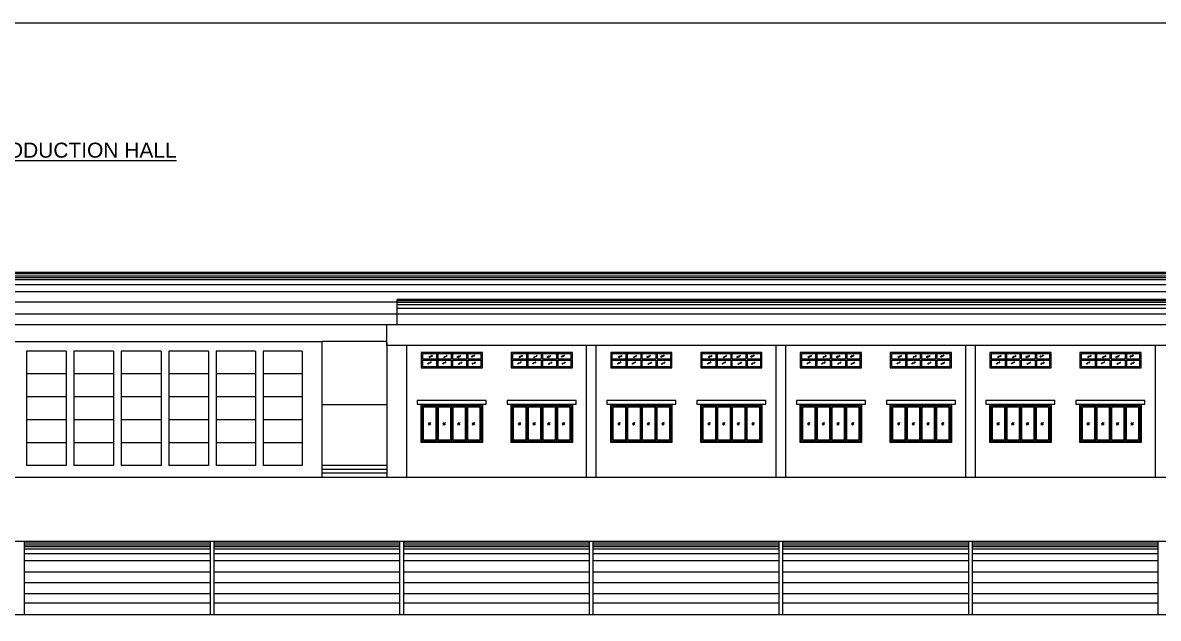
# Model space of a CAD drawing. Header units: metres. Extents: x 3715 to 4596, y 2418 to 2709.
# Drawn here: x 3902.74 to 3948.21, y 2523.94 to 2547.77 of the extents above; entities that cross this region are included whole.
import ezdxf

# ---------------------------------------------------------------- set-up
doc = ezdxf.new("R2010")
doc.units = ezdxf.units.M
doc.header["$MEASUREMENT"] = 0
doc.styles.get("Standard").update_dxf_attribs({"font": 'arial.ttf'})

msp = doc.modelspace()

# ---------------------------------------------------------------- linework, layer by layer
at = {"ltscale": 10}
for p, q in [((3971.28465, 2537.77918), (3826.62425, 2537.77918)), ((3971.28465, 2537.72163), (3826.62425, 2537.72163)), ((3971.28465, 2537.63211), (3826.62425, 2537.63211)), ((3826.62425, 2537.58014), (3971.28465, 2537.58014)), ((3826.62425, 2537.49143), (3971.28465, 2537.49143)), ((3971.28465, 2537.28681), (3826.62425, 2537.28681)), ((3971.28465, 2537.00931), (3826.62425, 2537.00931)), ((3880.17111, 2536.60899), (3917.73778, 2536.60899)), ((3917.73778, 2536.67616), (3917.73778, 2536.69238)), ((3963.66111, 2536.69238), (3917.73778, 2536.69238)), ((3917.73778, 2535.69202), (3917.73778, 2536.69238)), ((3963.66111, 2536.68182), (3917.73778, 2536.68182)), ((3963.66111, 2536.64886), (3917.73778, 2536.64886)), ((3963.66111, 2536.58039), (3917.73778, 2536.58039)), ((3963.66111, 2536.48261), (3917.73778, 2536.48261)), ((3963.66111, 2536.33165), (3917.73778, 2536.33165)), ((3880.17111, 2536.13003), (3917.73778, 2536.13003)), ((3880.58016, 2535.69202), (3917.32393, 2535.69202)), ((3917.32393, 2535.69202), (3963.66111, 2535.69202)), ((3917.32393, 2534.85335), (3917.32393, 2535.69202)), ((3963.66111, 2536.11541), (3917.73778, 2536.11541)), ((3963.66111, 2534.85335), (3917.32393, 2534.85335)), ((3917.32393, 2530.04891), (3914.73036, 2530.04891)), ((3917.32393, 2529.89557), (3914.73036, 2529.89557)), ((3823.90688, 2529.58891), (3974.73829, 2529.58891)), ((3917.32393, 2529.74224), (3914.73036, 2529.74224)), ((3971.28465, 2527.00781), (3826.62425, 2527.00781)), ((3910.25965, 2526.95026), (3902.81965, 2526.95026)), ((3910.25965, 2526.86074), (3902.81965, 2526.86074)), ((3902.81965, 2526.80877), (3910.25965, 2526.80877)), ((3902.81965, 2526.72006), (3910.25965, 2526.72006)), ((3917.84965, 2526.95026), (3910.40965, 2526.95026)), ((3917.84965, 2526.86074), (3910.40965, 2526.86074)), ((3910.40965, 2526.80877), (3917.84965, 2526.80877)), ((3910.40965, 2526.72006), (3917.84965, 2526.72006)), ((3925.43965, 2526.95026), (3917.99965, 2526.95026)), ((3925.43965, 2526.86074), (3917.99965, 2526.86074)), ((3917.99965, 2526.80877), (3925.43965, 2526.80877)), ((3917.99965, 2526.72006), (3925.43965, 2526.72006)), ((3933.02965, 2526.95026), (3925.58965, 2526.95026)), ((3933.02965, 2526.86074), (3925.58965, 2526.86074)), ((3925.58965, 2526.80877), (3933.02965, 2526.80877)), ((3925.58965, 2526.72006), (3933.02965, 2526.72006)), ((3940.61965, 2526.95026), (3933.17965, 2526.95026)), ((3940.61965, 2526.86074), (3933.17965, 2526.86074)), ((3933.17965, 2526.80877), (3940.61965, 2526.80877)), ((3933.17965, 2526.72006), (3940.61965, 2526.72006)), ((3948.20965, 2526.95026), (3940.76965, 2526.95026)), ((3948.20965, 2526.86074), (3940.76965, 2526.86074)), ((3940.76965, 2526.80877), (3948.20965, 2526.80877)), ((3940.76965, 2526.72006), (3948.20965, 2526.72006)), ((3910.25965, 2526.51544), (3902.81965, 2526.51544)), ((3910.25965, 2526.23794), (3902.81965, 2526.23794)), ((3917.84965, 2526.51544), (3910.40965, 2526.51544)), ((3917.84965, 2526.23794), (3910.40965, 2526.23794)), ((3925.43965, 2526.51544), (3917.99965, 2526.51544)), ((3925.43965, 2526.23794), (3917.99965, 2526.23794)), ((3933.02965, 2526.51544), (3925.58965, 2526.51544)), ((3933.02965, 2526.23794), (3925.58965, 2526.23794)), ((3940.61965, 2526.51544), (3933.17965, 2526.51544)), ((3940.61965, 2526.23794), (3933.17965, 2526.23794)), ((3948.20965, 2526.51544), (3940.76965, 2526.51544)), ((3948.20965, 2526.23794), (3940.76965, 2526.23794)), ((3910.25965, 2525.78205), (3902.81965, 2525.78205)), ((3917.84965, 2525.78205), (3910.40965, 2525.78205)), ((3925.43965, 2525.78205), (3917.99965, 2525.78205)), ((3933.02965, 2525.78205), (3925.58965, 2525.78205)), ((3940.61965, 2525.78205), (3933.17965, 2525.78205)), ((3948.20965, 2525.78205), (3940.76965, 2525.78205)), ((3910.25965, 2525.35866), (3902.81965, 2525.35866)), ((3917.84965, 2525.35866), (3910.40965, 2525.35866)), ((3925.43965, 2525.35866), (3917.99965, 2525.35866)), ((3933.02965, 2525.35866), (3925.58965, 2525.35866)), ((3940.61965, 2525.35866), (3933.17965, 2525.35866)), ((3948.20965, 2525.35866), (3940.76965, 2525.35866)), ((3910.25965, 2524.92065), (3902.81965, 2524.92065)), ((3917.84965, 2524.92065), (3910.40965, 2524.92065)), ((3925.43965, 2524.92065), (3917.99965, 2524.92065)), ((3933.02965, 2524.92065), (3925.58965, 2524.92065)), ((3940.61965, 2524.92065), (3933.17965, 2524.92065)), ((3948.20965, 2524.92065), (3940.76965, 2524.92065)), ((3910.25965, 2524.54198), (3902.81965, 2524.54198)), ((3917.84965, 2524.54198), (3910.40965, 2524.54198)), ((3925.43965, 2524.54198), (3917.99965, 2524.54198)), ((3933.02965, 2524.54198), (3925.58965, 2524.54198)), ((3940.61965, 2524.54198), (3933.17965, 2524.54198)), ((3948.20965, 2524.54198), (3940.76965, 2524.54198)), ((3963.66111, 2524.08198), (3834.24794, 2524.08198))]:
    msp.add_line(p, q, dxfattribs=at)
at = {"lineweight": 25, "ltscale": 10}
for p, q in [((3880.58016, 2535.01891), (3914.73036, 2535.01891)), ((3914.73036, 2529.58891), (3914.73036, 2535.01891)), ((3917.32393, 2535.01891), (3914.74314, 2535.01891)), ((3917.32393, 2534.95638), (3917.32393, 2529.58891)), ((3918.11631, 2534.85335), (3918.11631, 2529.58891)), ((3902.89798, 2534.63557), (3902.89798, 2530.04891)), ((3904.48881, 2534.63557), (3902.89798, 2534.63557)), ((3904.48881, 2534.63557), (3904.48881, 2530.04891)), ((3904.79548, 2534.63557), (3904.79548, 2530.04891)), ((3906.38631, 2534.63557), (3904.79548, 2534.63557)), ((3906.38631, 2534.63557), (3906.38631, 2530.04891)), ((3906.69298, 2534.63557), (3906.69298, 2530.04891)), ((3908.28381, 2534.63557), (3906.69298, 2534.63557)), ((3908.28381, 2534.63557), (3908.28381, 2530.04891)), ((3908.59048, 2534.63557), (3908.59048, 2530.04891)), ((3910.18131, 2534.63557), (3908.59048, 2534.63557)), ((3910.18131, 2534.63557), (3910.18131, 2530.04891)), ((3910.48798, 2534.63557), (3910.48798, 2530.04891)), ((3912.06603, 2534.63557), (3910.48798, 2534.63557)), ((3912.06603, 2534.63557), (3912.06603, 2530.04891)), ((3912.3727, 2534.63557), (3912.3727, 2530.04891)), ((3913.93798, 2534.63557), (3912.3727, 2534.63557)), ((3913.93798, 2534.63557), (3913.93798, 2530.04891)), ((3914.73036, 2532.48891), (3917.32393, 2532.48891)), ((3904.48881, 2530.04891), (3902.89798, 2530.04891)), ((3906.38631, 2530.04891), (3904.79548, 2530.04891)), ((3908.28381, 2530.04891), (3906.69298, 2530.04891)), ((3910.18131, 2530.04891), (3908.59048, 2530.04891)), ((3912.06603, 2530.04891), (3910.48798, 2530.04891)), ((3913.93798, 2530.04891), (3912.3727, 2530.04891))]:
    msp.add_line(p, q, dxfattribs=at)
at = {"lineweight": 20, "ltscale": 10}
for p, q in [((3925.32298, 2529.58891), (3925.32298, 2534.85335)), ((3925.70631, 2529.58891), (3925.70631, 2534.85335)), ((3932.91298, 2529.58891), (3932.91298, 2534.85335)), ((3933.29631, 2529.58891), (3933.29631, 2534.85335)), ((3940.50778, 2529.58891), (3940.50778, 2534.85335)), ((3940.89111, 2529.58891), (3940.89111, 2534.85335)), ((3948.09778, 2529.58891), (3948.09778, 2534.85335))]:
    msp.add_line(p, q, dxfattribs=at)
at = {"linetype": 'Continuous'}
for p, q in [((3919.00213, 2534.38427), (3919.0654, 2534.43867)), ((3919.02551, 2534.3719), (3919.14377, 2534.47358)), ((3919.09979, 2534.41059), (3919.15951, 2534.46193)), ((3919.59411, 2534.38128), (3919.65738, 2534.43568)), ((3919.61749, 2534.36891), (3919.73576, 2534.4706)), ((3919.68554, 2534.40223), (3919.74526, 2534.45358)), ((3920.13, 2534.38522), (3920.20604, 2534.43962)), ((3920.16615, 2534.37286), (3920.28442, 2534.47454)), ((3920.23196, 2534.40425), (3920.29168, 2534.4556)), ((3920.69538, 2534.39705), (3920.75865, 2534.45145)), ((3920.71876, 2534.38468), (3920.83703, 2534.48637)), ((3920.79305, 2534.42337), (3920.85276, 2534.47472)), ((3922.60546, 2534.38427), (3922.66873, 2534.43867)), ((3922.62884, 2534.3719), (3922.7471, 2534.47358)), ((3922.70312, 2534.41059), (3922.76284, 2534.46193)), ((3923.19745, 2534.38128), (3923.26071, 2534.43568)), ((3923.22082, 2534.36891), (3923.33909, 2534.4706)), ((3923.28887, 2534.40223), (3923.34859, 2534.45358)), ((3923.73333, 2534.38522), (3923.80938, 2534.43962)), ((3923.76949, 2534.37286), (3923.88775, 2534.47454)), ((3923.83529, 2534.40425), (3923.89501, 2534.4556)), ((3924.29872, 2534.39705), (3924.36199, 2534.45145)), ((3924.32209, 2534.38468), (3924.44036, 2534.48637)), ((3924.39638, 2534.42337), (3924.4561, 2534.47472)), ((3926.59213, 2534.38425), (3926.6554, 2534.43865)), ((3926.61551, 2534.37189), (3926.73377, 2534.47357)), ((3926.68979, 2534.41057), (3926.74951, 2534.46192)), ((3927.18411, 2534.38127), (3927.24738, 2534.43566)), ((3927.20749, 2534.3689), (3927.32576, 2534.47058)), ((3927.27554, 2534.40222), (3927.33526, 2534.45357)), ((3927.72, 2534.38521), (3927.79604, 2534.43961)), ((3927.75615, 2534.37284), (3927.87442, 2534.47453)), ((3927.82196, 2534.40424), (3927.88168, 2534.45559)), ((3928.28538, 2534.39704), (3928.34865, 2534.45144)), ((3928.30876, 2534.38467), (3928.42703, 2534.48635)), ((3928.38305, 2534.42336), (3928.44276, 2534.4747)), ((3930.19546, 2534.38427), (3930.25873, 2534.43867)), ((3930.21884, 2534.3719), (3930.3371, 2534.47358)), ((3930.29312, 2534.41059), (3930.35284, 2534.46193)), ((3930.78745, 2534.38128), (3930.85071, 2534.43568)), ((3930.81082, 2534.36891), (3930.92909, 2534.4706)), ((3930.87887, 2534.40223), (3930.93859, 2534.45358)), ((3931.32333, 2534.38522), (3931.39938, 2534.43962)), ((3931.35949, 2534.37286), (3931.47775, 2534.47454)), ((3931.42529, 2534.40425), (3931.48501, 2534.4556)), ((3931.88872, 2534.39705), (3931.95199, 2534.45145)), ((3931.91209, 2534.38468), (3932.03036, 2534.48637)), ((3931.98638, 2534.42337), (3932.0461, 2534.47472)), ((3934.18213, 2534.38427), (3934.2454, 2534.43867)), ((3934.20551, 2534.3719), (3934.32377, 2534.47358)), ((3934.27979, 2534.41059), (3934.33951, 2534.46193)), ((3934.77411, 2534.38128), (3934.83738, 2534.43568)), ((3934.79749, 2534.36891), (3934.91576, 2534.4706)), ((3934.86554, 2534.40223), (3934.92526, 2534.45358)), ((3935.31, 2534.38522), (3935.38604, 2534.43962)), ((3935.34615, 2534.37286), (3935.46442, 2534.47454)), ((3935.41196, 2534.40425), (3935.47168, 2534.4556)), ((3935.87538, 2534.39705), (3935.93865, 2534.45145)), ((3935.89876, 2534.38468), (3936.01703, 2534.48637)), ((3935.97305, 2534.42337), (3936.03276, 2534.47472)), ((3937.78546, 2534.38427), (3937.84873, 2534.43867)), ((3937.80884, 2534.3719), (3937.9271, 2534.47358)), ((3937.88312, 2534.41059), (3937.94284, 2534.46193)), ((3938.37745, 2534.38128), (3938.44071, 2534.43568)), ((3938.40082, 2534.36891), (3938.51909, 2534.4706)), ((3938.46887, 2534.40223), (3938.52859, 2534.45358)), ((3938.91333, 2534.38522), (3938.98938, 2534.43962)), ((3938.94949, 2534.37286), (3939.06775, 2534.47454)), ((3939.01529, 2534.40425), (3939.07501, 2534.4556)), ((3939.47872, 2534.39705), (3939.54199, 2534.45145)), ((3939.50209, 2534.38468), (3939.62036, 2534.48637)), ((3939.57638, 2534.42337), (3939.6361, 2534.47472)), ((3941.77213, 2534.38427), (3941.8354, 2534.43867)), ((3941.79551, 2534.3719), (3941.91377, 2534.47358)), ((3941.86979, 2534.41059), (3941.92951, 2534.46193)), ((3942.36411, 2534.38128), (3942.42738, 2534.43568)), ((3942.38749, 2534.36891), (3942.50576, 2534.4706)), ((3942.45554, 2534.40223), (3942.51526, 2534.45358)), ((3942.9, 2534.38522), (3942.97604, 2534.43962)), ((3942.93615, 2534.37286), (3943.05442, 2534.47454)), ((3943.00196, 2534.40425), (3943.06168, 2534.4556)), ((3943.46538, 2534.39705), (3943.52865, 2534.45145)), ((3943.48876, 2534.38468), (3943.60703, 2534.48637)), ((3943.56305, 2534.42337), (3943.62276, 2534.47472)), ((3945.37546, 2534.38427), (3945.43873, 2534.43867)), ((3945.39884, 2534.3719), (3945.5171, 2534.47358)), ((3945.47312, 2534.41059), (3945.53284, 2534.46193)), ((3945.96745, 2534.38128), (3946.03071, 2534.43568)), ((3945.99082, 2534.36891), (3946.10909, 2534.4706)), ((3946.05887, 2534.40223), (3946.11859, 2534.45358)), ((3946.50333, 2534.38522), (3946.57938, 2534.43962)), ((3946.53949, 2534.37286), (3946.65775, 2534.47454)), ((3946.60529, 2534.40425), (3946.66501, 2534.4556)), ((3947.06872, 2534.39705), (3947.13199, 2534.45145)), ((3947.09209, 2534.38468), (3947.21036, 2534.48637)), ((3947.16638, 2534.42337), (3947.2261, 2534.47472)), ((3918.95476, 2534.12799), (3919.01803, 2534.18239)), ((3918.97814, 2534.11562), (3919.0964, 2534.2173)), ((3919.05242, 2534.15431), (3919.11214, 2534.20565)), ((3919.54675, 2534.125), (3919.61001, 2534.1794)), ((3919.57012, 2534.11263), (3919.68839, 2534.21432)), ((3919.64441, 2534.15132), (3919.70413, 2534.20267)), ((3920.18225, 2534.10923), (3920.24552, 2534.16363)), ((3920.20562, 2534.09686), (3920.32389, 2534.19855)), ((3920.27991, 2534.13555), (3920.33963, 2534.18689)), ((3920.72301, 2534.10923), (3920.78628, 2534.16363)), ((3920.74639, 2534.09686), (3920.86466, 2534.19855)), ((3920.82068, 2534.13555), (3920.88039, 2534.18689)), ((3922.55809, 2534.12799), (3922.62136, 2534.18239)), ((3922.58147, 2534.11562), (3922.69974, 2534.2173)), ((3922.65576, 2534.15431), (3922.71548, 2534.20565)), ((3923.15008, 2534.125), (3923.21335, 2534.1794)), ((3923.17346, 2534.11263), (3923.29172, 2534.21432)), ((3923.24774, 2534.15132), (3923.30746, 2534.20267)), ((3923.78558, 2534.10923), (3923.84885, 2534.16363)), ((3923.80896, 2534.09686), (3923.92722, 2534.19855)), ((3923.88324, 2534.13555), (3923.94296, 2534.18689)), ((3924.32635, 2534.10923), (3924.38962, 2534.16363)), ((3924.34973, 2534.09686), (3924.46799, 2534.19855)), ((3924.42401, 2534.13555), (3924.48373, 2534.18689)), ((3926.54476, 2534.12797), (3926.60803, 2534.18237)), ((3926.56814, 2534.11561), (3926.6864, 2534.21729)), ((3926.64242, 2534.15429), (3926.70214, 2534.20564)), ((3927.13675, 2534.12499), (3927.20001, 2534.17939)), ((3927.16012, 2534.11262), (3927.27839, 2534.2143)), ((3927.23441, 2534.1513), (3927.29413, 2534.20265)), ((3927.77225, 2534.10922), (3927.83552, 2534.16361)), ((3927.79562, 2534.09685), (3927.91389, 2534.19853)), ((3927.86991, 2534.13553), (3927.92963, 2534.18688)), ((3928.31301, 2534.10922), (3928.37628, 2534.16361)), ((3928.33639, 2534.09685), (3928.45466, 2534.19853)), ((3928.41068, 2534.13553), (3928.47039, 2534.18688)), ((3930.14809, 2534.12799), (3930.21136, 2534.18239)), ((3930.17147, 2534.11562), (3930.28974, 2534.2173)), ((3930.24576, 2534.15431), (3930.30548, 2534.20565)), ((3930.74008, 2534.125), (3930.80335, 2534.1794)), ((3930.76346, 2534.11263), (3930.88172, 2534.21432)), ((3930.83774, 2534.15132), (3930.89746, 2534.20267)), ((3931.37558, 2534.10923), (3931.43885, 2534.16363)), ((3931.39896, 2534.09686), (3931.51722, 2534.19855)), ((3931.47324, 2534.13555), (3931.53296, 2534.18689)), ((3931.91635, 2534.10923), (3931.97962, 2534.16363)), ((3931.93973, 2534.09686), (3932.05799, 2534.19855)), ((3932.01401, 2534.13555), (3932.07373, 2534.18689)), ((3934.13476, 2534.12799), (3934.19803, 2534.18239)), ((3934.15814, 2534.11562), (3934.2764, 2534.2173)), ((3934.23242, 2534.15431), (3934.29214, 2534.20565)), ((3934.72675, 2534.125), (3934.79001, 2534.1794)), ((3934.75012, 2534.11263), (3934.86839, 2534.21432)), ((3934.82441, 2534.15132), (3934.88413, 2534.20267)), ((3935.36225, 2534.10923), (3935.42552, 2534.16363)), ((3935.38562, 2534.09686), (3935.50389, 2534.19855)), ((3935.45991, 2534.13555), (3935.51963, 2534.18689)), ((3935.90301, 2534.10923), (3935.96628, 2534.16363)), ((3935.92639, 2534.09686), (3936.04466, 2534.19855)), ((3936.00068, 2534.13555), (3936.06039, 2534.18689)), ((3937.73809, 2534.12799), (3937.80136, 2534.18239)), ((3937.76147, 2534.11562), (3937.87974, 2534.2173)), ((3937.83576, 2534.15431), (3937.89548, 2534.20565)), ((3938.33008, 2534.125), (3938.39335, 2534.1794)), ((3938.35346, 2534.11263), (3938.47172, 2534.21432)), ((3938.42774, 2534.15132), (3938.48746, 2534.20267)), ((3938.96558, 2534.10923), (3939.02885, 2534.16363)), ((3938.98896, 2534.09686), (3939.10722, 2534.19855)), ((3939.06324, 2534.13555), (3939.12296, 2534.18689)), ((3939.50635, 2534.10923), (3939.56962, 2534.16363)), ((3939.52972, 2534.09686), (3939.64799, 2534.19855)), ((3939.60401, 2534.13555), (3939.66373, 2534.18689)), ((3941.72476, 2534.12799), (3941.78803, 2534.18239)), ((3941.74814, 2534.11562), (3941.8664, 2534.2173)), ((3941.82242, 2534.15431), (3941.88214, 2534.20565)), ((3942.31675, 2534.125), (3942.38001, 2534.1794)), ((3942.34012, 2534.11263), (3942.45839, 2534.21432)), ((3942.41441, 2534.15132), (3942.47413, 2534.20267)), ((3942.95225, 2534.10923), (3943.01552, 2534.16363)), ((3942.97562, 2534.09686), (3943.09389, 2534.19855)), ((3943.04991, 2534.13555), (3943.10963, 2534.18689)), ((3943.49301, 2534.10923), (3943.55628, 2534.16363)), ((3943.51639, 2534.09686), (3943.63466, 2534.19855)), ((3943.59068, 2534.13555), (3943.65039, 2534.18689)), ((3945.32809, 2534.12799), (3945.39136, 2534.18239)), ((3945.35147, 2534.11562), (3945.46974, 2534.2173)), ((3945.42576, 2534.15431), (3945.48548, 2534.20565)), ((3945.92008, 2534.125), (3945.98335, 2534.1794)), ((3945.94346, 2534.11263), (3946.06172, 2534.21432)), ((3946.01774, 2534.15132), (3946.07746, 2534.20267)), ((3946.55558, 2534.10923), (3946.61885, 2534.16363)), ((3946.57896, 2534.09686), (3946.69722, 2534.19855)), ((3946.65324, 2534.13555), (3946.71296, 2534.18689)), ((3947.09635, 2534.10923), (3947.15962, 2534.16363)), ((3947.11972, 2534.09686), (3947.23799, 2534.19855)), ((3947.19401, 2534.13555), (3947.25373, 2534.18689))]:
    msp.add_line(p, q, dxfattribs=at)
at = {"ltscale": 6}
for p, q in [((3919.30941, 2534.52113), (3919.30941, 2534.31668)), ((3919.36052, 2534.52113), (3919.36052, 2534.31668)), ((3919.89718, 2534.52113), (3919.89718, 2534.31668)), ((3919.94829, 2534.52113), (3919.94829, 2534.31668)), ((3920.51052, 2534.52113), (3920.51052, 2534.31668)), ((3920.56163, 2534.52113), (3920.56163, 2534.31668)), ((3922.91274, 2534.52113), (3922.91274, 2534.31668)), ((3922.96385, 2534.52113), (3922.96385, 2534.31668)), ((3923.50052, 2534.52113), (3923.50052, 2534.31668)), ((3923.55163, 2534.52113), (3923.55163, 2534.31668)), ((3924.11385, 2534.52113), (3924.11385, 2534.31668)), ((3924.16496, 2534.52113), (3924.16496, 2534.31668)), ((3926.89941, 2534.52111), (3926.89941, 2534.31667)), ((3926.95052, 2534.52111), (3926.95052, 2534.31667)), ((3927.48718, 2534.52111), (3927.48718, 2534.31667)), ((3927.53829, 2534.52111), (3927.53829, 2534.31667)), ((3928.10052, 2534.52111), (3928.10052, 2534.31667)), ((3928.15163, 2534.52111), (3928.15163, 2534.31667)), ((3930.50274, 2534.52113), (3930.50274, 2534.31668)), ((3930.55385, 2534.52113), (3930.55385, 2534.31668)), ((3931.09052, 2534.52113), (3931.09052, 2534.31668)), ((3931.14163, 2534.52113), (3931.14163, 2534.31668)), ((3931.70385, 2534.52113), (3931.70385, 2534.31668)), ((3931.75496, 2534.52113), (3931.75496, 2534.31668)), ((3934.48941, 2534.52113), (3934.48941, 2534.31668)), ((3934.54052, 2534.52113), (3934.54052, 2534.31668)), ((3935.07718, 2534.52113), (3935.07718, 2534.31668)), ((3935.12829, 2534.52113), (3935.12829, 2534.31668)), ((3935.69052, 2534.52113), (3935.69052, 2534.31668)), ((3935.74163, 2534.52113), (3935.74163, 2534.31668)), ((3938.09274, 2534.52113), (3938.09274, 2534.31668)), ((3938.14385, 2534.52113), (3938.14385, 2534.31668)), ((3938.68052, 2534.52113), (3938.68052, 2534.31668)), ((3938.73163, 2534.52113), (3938.73163, 2534.31668)), ((3939.29385, 2534.52113), (3939.29385, 2534.31668)), ((3939.34496, 2534.52113), (3939.34496, 2534.31668)), ((3942.07941, 2534.52113), (3942.07941, 2534.31668)), ((3942.13052, 2534.52113), (3942.13052, 2534.31668)), ((3942.66718, 2534.52113), (3942.66718, 2534.31668)), ((3942.71829, 2534.52113), (3942.71829, 2534.31668)), ((3943.28052, 2534.52113), (3943.28052, 2534.31668)), ((3943.33163, 2534.52113), (3943.33163, 2534.31668)), ((3945.68274, 2534.52113), (3945.68274, 2534.31668)), ((3945.73385, 2534.52113), (3945.73385, 2534.31668)), ((3946.27052, 2534.52113), (3946.27052, 2534.31668)), ((3946.32163, 2534.52113), (3946.32163, 2534.31668)), ((3946.88385, 2534.52113), (3946.88385, 2534.31668)), ((3946.93496, 2534.52113), (3946.93496, 2534.31668)), ((3918.69607, 2534.26557), (3921.14941, 2534.26557)), ((3918.74718, 2534.31668), (3919.89718, 2534.31668)), ((3919.30941, 2534.26557), (3919.30941, 2534.01002)), ((3919.36052, 2534.26557), (3919.36052, 2534.01002)), ((3919.89718, 2534.26557), (3919.89718, 2534.01002)), ((3919.94829, 2534.31668), (3920.51052, 2534.31668)), ((3919.94829, 2534.26557), (3919.94829, 2534.01002)), ((3920.51052, 2534.26557), (3920.51052, 2534.01002)), ((3920.56163, 2534.26557), (3920.56163, 2534.01002)), ((3922.2994, 2534.26557), (3924.75274, 2534.26557)), ((3922.35052, 2534.31668), (3923.50052, 2534.31668)), ((3922.91274, 2534.26557), (3922.91274, 2534.01002)), ((3922.96385, 2534.26557), (3922.96385, 2534.01002)), ((3923.50052, 2534.26557), (3923.50052, 2534.01002)), ((3923.55163, 2534.31668), (3924.11385, 2534.31668)), ((3923.55163, 2534.26557), (3923.55163, 2534.01002)), ((3924.11385, 2534.26557), (3924.11385, 2534.01002)), ((3924.16496, 2534.26557), (3924.16496, 2534.01002)), ((3926.28607, 2534.26556), (3928.73941, 2534.26556)), ((3926.33718, 2534.31667), (3927.48718, 2534.31667)), ((3926.89941, 2534.26556), (3926.89941, 2534.01)), ((3926.95052, 2534.26556), (3926.95052, 2534.01)), ((3927.48718, 2534.26556), (3927.48718, 2534.01)), ((3927.53829, 2534.31667), (3928.10052, 2534.31667)), ((3927.53829, 2534.26556), (3927.53829, 2534.01)), ((3928.10052, 2534.26556), (3928.10052, 2534.01)), ((3928.15163, 2534.26556), (3928.15163, 2534.01)), ((3929.8894, 2534.26557), (3932.34274, 2534.26557)), ((3929.94052, 2534.31668), (3931.09052, 2534.31668)), ((3930.50274, 2534.26557), (3930.50274, 2534.01002)), ((3930.55385, 2534.26557), (3930.55385, 2534.01002)), ((3931.09052, 2534.26557), (3931.09052, 2534.01002)), ((3931.14163, 2534.31668), (3931.70385, 2534.31668)), ((3931.14163, 2534.26557), (3931.14163, 2534.01002)), ((3931.70385, 2534.26557), (3931.70385, 2534.01002)), ((3931.75496, 2534.26557), (3931.75496, 2534.01002)), ((3933.87607, 2534.26557), (3936.32941, 2534.26557)), ((3933.92718, 2534.31668), (3935.07718, 2534.31668)), ((3934.48941, 2534.26557), (3934.48941, 2534.01002)), ((3934.54052, 2534.26557), (3934.54052, 2534.01002)), ((3935.07718, 2534.26557), (3935.07718, 2534.01002)), ((3935.12829, 2534.31668), (3935.69052, 2534.31668)), ((3935.12829, 2534.26557), (3935.12829, 2534.01002)), ((3935.69052, 2534.26557), (3935.69052, 2534.01002)), ((3935.74163, 2534.26557), (3935.74163, 2534.01002)), ((3937.4794, 2534.26557), (3939.93274, 2534.26557)), ((3937.53052, 2534.31668), (3938.68052, 2534.31668)), ((3938.09274, 2534.26557), (3938.09274, 2534.01002)), ((3938.14385, 2534.26557), (3938.14385, 2534.01002)), ((3938.68052, 2534.26557), (3938.68052, 2534.01002)), ((3938.73163, 2534.31668), (3939.29385, 2534.31668)), ((3938.73163, 2534.26557), (3938.73163, 2534.01002)), ((3939.29385, 2534.26557), (3939.29385, 2534.01002)), ((3939.34496, 2534.26557), (3939.34496, 2534.01002)), ((3941.46607, 2534.26557), (3943.91941, 2534.26557)), ((3941.51718, 2534.31668), (3942.66718, 2534.31668)), ((3942.07941, 2534.26557), (3942.07941, 2534.01002)), ((3942.13052, 2534.26557), (3942.13052, 2534.01002)), ((3942.66718, 2534.26557), (3942.66718, 2534.01002)), ((3942.71829, 2534.31668), (3943.28052, 2534.31668)), ((3942.71829, 2534.26557), (3942.71829, 2534.01002)), ((3943.28052, 2534.26557), (3943.28052, 2534.01002)), ((3943.33163, 2534.26557), (3943.33163, 2534.01002)), ((3945.0694, 2534.26557), (3947.52274, 2534.26557)), ((3945.12052, 2534.31668), (3946.27052, 2534.31668)), ((3945.68274, 2534.26557), (3945.68274, 2534.01002)), ((3945.73385, 2534.26557), (3945.73385, 2534.01002)), ((3946.27052, 2534.26557), (3946.27052, 2534.01002)), ((3946.32163, 2534.31668), (3946.88385, 2534.31668)), ((3946.32163, 2534.26557), (3946.32163, 2534.01002)), ((3946.88385, 2534.26557), (3946.88385, 2534.01002)), ((3946.93496, 2534.26557), (3946.93496, 2534.01002)), ((3919.33496, 2531.02002), (3919.33496, 2532.45113)), ((3919.92274, 2531.02002), (3919.92274, 2532.45113)), ((3920.51052, 2531.02002), (3920.51052, 2532.45113)), ((3922.93829, 2531.02002), (3922.93829, 2532.45113)), ((3923.52607, 2531.02002), (3923.52607, 2532.45113)), ((3924.11385, 2531.02002), (3924.11385, 2532.45113)), ((3926.92496, 2531.02), (3926.92496, 2532.45111)), ((3927.51274, 2531.02), (3927.51274, 2532.45111)), ((3928.10052, 2531.02), (3928.10052, 2532.45111)), ((3930.52829, 2531.02002), (3930.52829, 2532.45113)), ((3931.11607, 2531.02002), (3931.11607, 2532.45113)), ((3931.70385, 2531.02002), (3931.70385, 2532.45113)), ((3934.51496, 2531.02002), (3934.51496, 2532.45113)), ((3935.10274, 2531.02002), (3935.10274, 2532.45113)), ((3935.69052, 2531.02002), (3935.69052, 2532.45113)), ((3938.11829, 2531.02002), (3938.11829, 2532.45113)), ((3938.70607, 2531.02002), (3938.70607, 2532.45113)), ((3939.29385, 2531.02002), (3939.29385, 2532.45113)), ((3942.10496, 2531.02002), (3942.10496, 2532.45113)), ((3942.69274, 2531.02002), (3942.69274, 2532.45113)), ((3943.28052, 2531.02002), (3943.28052, 2532.45113)), ((3945.70829, 2531.02002), (3945.70829, 2532.45113)), ((3946.29607, 2531.02002), (3946.29607, 2532.45113)), ((3946.88385, 2531.02002), (3946.88385, 2532.45113)), ((3918.98019, 2531.71823), (3919.03407, 2531.7721)), ((3919.07831, 2531.77029), (3918.982, 2531.67398)), ((3919.08012, 2531.72604), (3919.02625, 2531.67217)), ((3919.56797, 2531.71823), (3919.62184, 2531.7721)), ((3919.66609, 2531.77029), (3919.56978, 2531.67398)), ((3919.6679, 2531.72604), (3919.61402, 2531.67217)), ((3920.15574, 2531.71823), (3920.20962, 2531.7721)), ((3920.25387, 2531.77029), (3920.15755, 2531.67398)), ((3920.25568, 2531.72604), (3920.2018, 2531.67217)), ((3920.74352, 2531.71823), (3920.7974, 2531.7721)), ((3920.84165, 2531.77029), (3920.74533, 2531.67398)), ((3920.84346, 2531.72604), (3920.78958, 2531.67217)), ((3922.58352, 2531.71823), (3922.6374, 2531.7721)), ((3922.68165, 2531.77029), (3922.58533, 2531.67398)), ((3922.68346, 2531.72604), (3922.62958, 2531.67217)), ((3923.1713, 2531.71823), (3923.22518, 2531.7721)), ((3923.26943, 2531.77029), (3923.17311, 2531.67398)), ((3923.27123, 2531.72604), (3923.21736, 2531.67217)), ((3923.75908, 2531.71823), (3923.81295, 2531.7721)), ((3923.8572, 2531.77029), (3923.76089, 2531.67398)), ((3923.85901, 2531.72604), (3923.80514, 2531.67217)), ((3924.34685, 2531.71823), (3924.40073, 2531.7721)), ((3924.44498, 2531.77029), (3924.34866, 2531.67398)), ((3924.44679, 2531.72604), (3924.39291, 2531.67217)), ((3926.57019, 2531.71821), (3926.62407, 2531.77209)), ((3926.66831, 2531.77028), (3926.572, 2531.67396)), ((3926.67012, 2531.72603), (3926.61625, 2531.67215)), ((3927.15797, 2531.71821), (3927.21184, 2531.77209)), ((3927.25609, 2531.77028), (3927.15978, 2531.67396)), ((3927.2579, 2531.72603), (3927.20402, 2531.67215)), ((3927.74574, 2531.71821), (3927.79962, 2531.77209)), ((3927.84387, 2531.77028), (3927.74755, 2531.67396)), ((3927.84568, 2531.72603), (3927.7918, 2531.67215)), ((3928.33352, 2531.71821), (3928.3874, 2531.77209)), ((3928.43165, 2531.77028), (3928.33533, 2531.67396)), ((3928.43346, 2531.72603), (3928.37958, 2531.67215)), ((3930.17352, 2531.71823), (3930.2274, 2531.7721)), ((3930.27165, 2531.77029), (3930.17533, 2531.67398)), ((3930.27346, 2531.72604), (3930.21958, 2531.67217)), ((3930.7613, 2531.71823), (3930.81518, 2531.7721)), ((3930.85943, 2531.77029), (3930.76311, 2531.67398)), ((3930.86123, 2531.72604), (3930.80736, 2531.67217)), ((3931.34908, 2531.71823), (3931.40295, 2531.7721)), ((3931.4472, 2531.77029), (3931.35089, 2531.67398)), ((3931.44901, 2531.72604), (3931.39514, 2531.67217)), ((3931.93685, 2531.71823), (3931.99073, 2531.7721)), ((3932.03498, 2531.77029), (3931.93866, 2531.67398)), ((3932.03679, 2531.72604), (3931.98291, 2531.67217)), ((3934.16019, 2531.71823), (3934.21407, 2531.7721)), ((3934.25831, 2531.77029), (3934.162, 2531.67398)), ((3934.26012, 2531.72604), (3934.20625, 2531.67217)), ((3934.74797, 2531.71823), (3934.80184, 2531.7721)), ((3934.84609, 2531.77029), (3934.74978, 2531.67398)), ((3934.8479, 2531.72604), (3934.79402, 2531.67217)), ((3935.33574, 2531.71823), (3935.38962, 2531.7721)), ((3935.43387, 2531.77029), (3935.33755, 2531.67398)), ((3935.43568, 2531.72604), (3935.3818, 2531.67217)), ((3935.92352, 2531.71823), (3935.9774, 2531.7721)), ((3936.02165, 2531.77029), (3935.92533, 2531.67398)), ((3936.02346, 2531.72604), (3935.96958, 2531.67217)), ((3937.76352, 2531.71823), (3937.8174, 2531.7721)), ((3937.86165, 2531.77029), (3937.76533, 2531.67398)), ((3937.86346, 2531.72604), (3937.80958, 2531.67217)), ((3938.3513, 2531.71823), (3938.40518, 2531.7721)), ((3938.44943, 2531.77029), (3938.35311, 2531.67398)), ((3938.45123, 2531.72604), (3938.39736, 2531.67217)), ((3938.93908, 2531.71823), (3938.99295, 2531.7721)), ((3939.0372, 2531.77029), (3938.94089, 2531.67398)), ((3939.03901, 2531.72604), (3938.98514, 2531.67217)), ((3939.52685, 2531.71823), (3939.58073, 2531.7721)), ((3939.62498, 2531.77029), (3939.52866, 2531.67398)), ((3939.62679, 2531.72604), (3939.57291, 2531.67217)), ((3941.75019, 2531.71823), (3941.80407, 2531.7721)), ((3941.84831, 2531.77029), (3941.752, 2531.67398)), ((3941.85012, 2531.72604), (3941.79625, 2531.67217)), ((3942.33797, 2531.71823), (3942.39184, 2531.7721)), ((3942.43609, 2531.77029), (3942.33978, 2531.67398)), ((3942.4379, 2531.72604), (3942.38402, 2531.67217)), ((3942.92574, 2531.71823), (3942.97962, 2531.7721)), ((3943.02387, 2531.77029), (3942.92755, 2531.67398)), ((3943.02568, 2531.72604), (3942.9718, 2531.67217)), ((3943.51352, 2531.71823), (3943.5674, 2531.7721)), ((3943.61165, 2531.77029), (3943.51533, 2531.67398)), ((3943.61346, 2531.72604), (3943.55958, 2531.67217)), ((3945.35352, 2531.71823), (3945.4074, 2531.7721)), ((3945.45165, 2531.77029), (3945.35533, 2531.67398)), ((3945.45346, 2531.72604), (3945.39958, 2531.67217)), ((3945.9413, 2531.71823), (3945.99518, 2531.7721)), ((3946.03943, 2531.77029), (3945.94311, 2531.67398)), ((3946.04123, 2531.72604), (3945.98736, 2531.67217)), ((3946.52908, 2531.71823), (3946.58295, 2531.7721)), ((3946.6272, 2531.77029), (3946.53089, 2531.67398)), ((3946.62901, 2531.72604), (3946.57514, 2531.67217)), ((3947.11685, 2531.71823), (3947.17073, 2531.7721)), ((3947.21498, 2531.77029), (3947.11866, 2531.67398)), ((3947.21679, 2531.72604), (3947.16291, 2531.67217))]:
    msp.add_line(p, q, dxfattribs=at)
at = {"ltscale": 0.5}
for p, q in [((3904.48881, 2533.71824), (3902.89798, 2533.71824)), ((3906.38631, 2533.71824), (3904.79548, 2533.71824)), ((3908.28381, 2533.71824), (3906.69298, 2533.71824)), ((3910.18131, 2533.71824), (3908.58173, 2533.71824)), ((3912.06603, 2533.71824), (3910.47923, 2533.71824)), ((3913.93798, 2533.71824), (3912.3727, 2533.71824)), ((3904.48881, 2532.80091), (3902.89798, 2532.80091)), ((3906.38631, 2532.80091), (3904.79548, 2532.80091)), ((3908.28381, 2532.80091), (3906.69298, 2532.80091)), ((3910.18131, 2532.80091), (3908.58173, 2532.80091)), ((3912.06603, 2532.80091), (3910.47923, 2532.80091)), ((3913.93798, 2532.80091), (3912.3727, 2532.80091)), ((3904.48881, 2531.88357), (3902.89798, 2531.88357)), ((3906.38631, 2531.88357), (3904.79548, 2531.88357)), ((3908.28381, 2531.88357), (3906.69298, 2531.88357)), ((3910.18131, 2531.88357), (3908.58173, 2531.88357)), ((3912.06603, 2531.88357), (3910.47923, 2531.88357)), ((3913.93798, 2531.88357), (3912.3727, 2531.88357)), ((3904.48881, 2530.96624), (3902.89798, 2530.96624)), ((3906.38631, 2530.96624), (3904.79548, 2530.96624)), ((3908.28381, 2530.96624), (3906.69298, 2530.96624)), ((3910.18131, 2530.96624), (3908.58173, 2530.96624)), ((3912.06603, 2530.96624), (3910.47923, 2530.96624)), ((3913.93798, 2530.96624), (3912.3727, 2530.96624))]:
    msp.add_line(p, q, dxfattribs=at)
at = {"ltscale": 0.1}
for p, q in [((3902.81965, 2524.08198), (3902.81965, 2527.00781)), ((3910.25965, 2524.08198), (3910.25965, 2527.00781)), ((3910.40965, 2524.08198), (3910.40965, 2527.00781)), ((3917.84965, 2524.08198), (3917.84965, 2527.00781)), ((3917.99965, 2524.08198), (3917.99965, 2527.00781)), ((3925.43965, 2524.08198), (3925.43965, 2527.00781)), ((3925.58965, 2524.08198), (3925.58965, 2527.00781)), ((3933.02965, 2524.08198), (3933.02965, 2527.00781)), ((3933.17965, 2524.08198), (3933.17965, 2527.00781)), ((3940.61965, 2524.08198), (3940.61965, 2527.00781)), ((3940.76965, 2524.08198), (3940.76965, 2527.00781)), ((3948.20965, 2524.08198), (3948.20965, 2527.00781))]:
    msp.add_line(p, q, dxfattribs=at)
msp.add_lwpolyline([(3820.05361, 2547.77183), (3974.73829, 2547.77183), (3974.73829, 2499.76967), (3820.05361, 2499.76967)], close=True)
at = {"ltscale": 6}
for points in [[(3918.69607, 2533.95891), (3921.14941, 2533.95891), (3921.14941, 2534.57224), (3918.69607, 2534.57224)], [(3922.2994, 2533.95891), (3924.75274, 2533.95891), (3924.75274, 2534.57224), (3922.2994, 2534.57224)], [(3926.28607, 2533.95889), (3928.73941, 2533.95889), (3928.73941, 2534.57222), (3926.28607, 2534.57222)], [(3929.8894, 2533.95891), (3932.34274, 2533.95891), (3932.34274, 2534.57224), (3929.8894, 2534.57224)], [(3933.87607, 2533.95891), (3936.32941, 2533.95891), (3936.32941, 2534.57224), (3933.87607, 2534.57224)], [(3937.4794, 2533.95891), (3939.93274, 2533.95891), (3939.93274, 2534.57224), (3937.4794, 2534.57224)], [(3941.46607, 2533.95891), (3943.91941, 2533.95891), (3943.91941, 2534.57224), (3941.46607, 2534.57224)], [(3945.0694, 2533.95891), (3947.52274, 2533.95891), (3947.52274, 2534.57224), (3945.0694, 2534.57224)], [(3921.1494, 2530.96891), (3918.69607, 2530.96891), (3918.69607, 2532.50224), (3921.1494, 2532.50224)], [(3921.09829, 2531.02002), (3918.74718, 2531.02002), (3918.74718, 2532.45113), (3921.09829, 2532.45113)], [(3918.79829, 2532.40002), (3919.28385, 2532.40002), (3919.28385, 2531.07113), (3918.79829, 2531.07113)], [(3919.38607, 2532.40002), (3919.87163, 2532.40002), (3919.87163, 2531.07113), (3919.38607, 2531.07113)], [(3919.97385, 2532.40002), (3920.4594, 2532.40002), (3920.4594, 2531.07113), (3919.97385, 2531.07113)], [(3920.56163, 2532.40002), (3921.04718, 2532.40002), (3921.04718, 2531.07113), (3920.56163, 2531.07113)], [(3924.75274, 2530.96891), (3922.2994, 2530.96891), (3922.2994, 2532.50224), (3924.75274, 2532.50224)], [(3924.70163, 2531.02002), (3922.35052, 2531.02002), (3922.35052, 2532.45113), (3924.70163, 2532.45113)], [(3922.40163, 2532.40002), (3922.88718, 2532.40002), (3922.88718, 2531.07113), (3922.40163, 2531.07113)], [(3922.9894, 2532.40002), (3923.47496, 2532.40002), (3923.47496, 2531.07113), (3922.9894, 2531.07113)], [(3923.57718, 2532.40002), (3924.06274, 2532.40002), (3924.06274, 2531.07113), (3923.57718, 2531.07113)], [(3924.16496, 2532.40002), (3924.65052, 2532.40002), (3924.65052, 2531.07113), (3924.16496, 2531.07113)], [(3928.7394, 2530.96889), (3926.28607, 2530.96889), (3926.28607, 2532.50222), (3928.7394, 2532.50222)], [(3928.68829, 2531.02), (3926.33718, 2531.02), (3926.33718, 2532.45111), (3928.68829, 2532.45111)], [(3926.38829, 2532.4), (3926.87385, 2532.4), (3926.87385, 2531.07111), (3926.38829, 2531.07111)], [(3926.97607, 2532.4), (3927.46163, 2532.4), (3927.46163, 2531.07111), (3926.97607, 2531.07111)], [(3927.56385, 2532.4), (3928.0494, 2532.4), (3928.0494, 2531.07111), (3927.56385, 2531.07111)], [(3928.15163, 2532.4), (3928.63718, 2532.4), (3928.63718, 2531.07111), (3928.15163, 2531.07111)], [(3932.34274, 2530.96891), (3929.8894, 2530.96891), (3929.8894, 2532.50224), (3932.34274, 2532.50224)], [(3932.29163, 2531.02002), (3929.94052, 2531.02002), (3929.94052, 2532.45113), (3932.29163, 2532.45113)], [(3929.99163, 2532.40002), (3930.47718, 2532.40002), (3930.47718, 2531.07113), (3929.99163, 2531.07113)], [(3930.5794, 2532.40002), (3931.06496, 2532.40002), (3931.06496, 2531.07113), (3930.5794, 2531.07113)], [(3931.16718, 2532.40002), (3931.65274, 2532.40002), (3931.65274, 2531.07113), (3931.16718, 2531.07113)], [(3931.75496, 2532.40002), (3932.24052, 2532.40002), (3932.24052, 2531.07113), (3931.75496, 2531.07113)], [(3936.3294, 2530.96891), (3933.87607, 2530.96891), (3933.87607, 2532.50224), (3936.3294, 2532.50224)], [(3936.27829, 2531.02002), (3933.92718, 2531.02002), (3933.92718, 2532.45113), (3936.27829, 2532.45113)], [(3933.97829, 2532.40002), (3934.46385, 2532.40002), (3934.46385, 2531.07113), (3933.97829, 2531.07113)], [(3934.56607, 2532.40002), (3935.05163, 2532.40002), (3935.05163, 2531.07113), (3934.56607, 2531.07113)], [(3935.15385, 2532.40002), (3935.6394, 2532.40002), (3935.6394, 2531.07113), (3935.15385, 2531.07113)], [(3935.74163, 2532.40002), (3936.22718, 2532.40002), (3936.22718, 2531.07113), (3935.74163, 2531.07113)], [(3939.93274, 2530.96891), (3937.4794, 2530.96891), (3937.4794, 2532.50224), (3939.93274, 2532.50224)], [(3939.88163, 2531.02002), (3937.53052, 2531.02002), (3937.53052, 2532.45113), (3939.88163, 2532.45113)], [(3937.58163, 2532.40002), (3938.06718, 2532.40002), (3938.06718, 2531.07113), (3937.58163, 2531.07113)], [(3938.1694, 2532.40002), (3938.65496, 2532.40002), (3938.65496, 2531.07113), (3938.1694, 2531.07113)], [(3938.75718, 2532.40002), (3939.24274, 2532.40002), (3939.24274, 2531.07113), (3938.75718, 2531.07113)], [(3939.34496, 2532.40002), (3939.83052, 2532.40002), (3939.83052, 2531.07113), (3939.34496, 2531.07113)], [(3943.9194, 2530.96891), (3941.46607, 2530.96891), (3941.46607, 2532.50224), (3943.9194, 2532.50224)], [(3943.86829, 2531.02002), (3941.51718, 2531.02002), (3941.51718, 2532.45113), (3943.86829, 2532.45113)], [(3941.56829, 2532.40002), (3942.05385, 2532.40002), (3942.05385, 2531.07113), (3941.56829, 2531.07113)], [(3942.15607, 2532.40002), (3942.64163, 2532.40002), (3942.64163, 2531.07113), (3942.15607, 2531.07113)], [(3942.74385, 2532.40002), (3943.2294, 2532.40002), (3943.2294, 2531.07113), (3942.74385, 2531.07113)], [(3943.33163, 2532.40002), (3943.81718, 2532.40002), (3943.81718, 2531.07113), (3943.33163, 2531.07113)], [(3947.52274, 2530.96891), (3945.0694, 2530.96891), (3945.0694, 2532.50224), (3947.52274, 2532.50224)], [(3947.47163, 2531.02002), (3945.12052, 2531.02002), (3945.12052, 2532.45113), (3947.47163, 2532.45113)], [(3945.17163, 2532.40002), (3945.65718, 2532.40002), (3945.65718, 2531.07113), (3945.17163, 2531.07113)], [(3945.7594, 2532.40002), (3946.24496, 2532.40002), (3946.24496, 2531.07113), (3945.7594, 2531.07113)], [(3946.34718, 2532.40002), (3946.83274, 2532.40002), (3946.83274, 2531.07113), (3946.34718, 2531.07113)], [(3946.93496, 2532.40002), (3947.42052, 2532.40002), (3947.42052, 2531.07113), (3946.93496, 2531.07113)]]:
    msp.add_lwpolyline(points, close=True, dxfattribs=at)
for points in [[(3920.56163, 2534.31668), (3921.09829, 2534.31668), (3921.09829, 2534.52113), (3918.74718, 2534.52113), (3918.74718, 2534.31668)], [(3924.16496, 2534.31668), (3924.70163, 2534.31668), (3924.70163, 2534.52113), (3922.35052, 2534.52113), (3922.35052, 2534.31668)], [(3928.15163, 2534.31667), (3928.68829, 2534.31667), (3928.68829, 2534.52111), (3926.33718, 2534.52111), (3926.33718, 2534.31667)], [(3931.75496, 2534.31668), (3932.29163, 2534.31668), (3932.29163, 2534.52113), (3929.94052, 2534.52113), (3929.94052, 2534.31668)], [(3935.74163, 2534.31668), (3936.27829, 2534.31668), (3936.27829, 2534.52113), (3933.92718, 2534.52113), (3933.92718, 2534.31668)], [(3939.34496, 2534.31668), (3939.88163, 2534.31668), (3939.88163, 2534.52113), (3937.53052, 2534.52113), (3937.53052, 2534.31668)], [(3943.33163, 2534.31668), (3943.86829, 2534.31668), (3943.86829, 2534.52113), (3941.51718, 2534.52113), (3941.51718, 2534.31668)], [(3946.93496, 2534.31668), (3947.47163, 2534.31668), (3947.47163, 2534.52113), (3945.12052, 2534.52113), (3945.12052, 2534.31668)], [(3918.74718, 2534.26557), (3918.74718, 2534.01002), (3921.09829, 2534.01002), (3921.09829, 2534.26557)], [(3922.35052, 2534.26557), (3922.35052, 2534.01002), (3924.70163, 2534.01002), (3924.70163, 2534.26557)], [(3926.33718, 2534.26556), (3926.33718, 2534.01), (3928.68829, 2534.01), (3928.68829, 2534.26556)], [(3929.94052, 2534.26557), (3929.94052, 2534.01002), (3932.29163, 2534.01002), (3932.29163, 2534.26557)], [(3933.92718, 2534.26557), (3933.92718, 2534.01002), (3936.27829, 2534.01002), (3936.27829, 2534.26557)], [(3937.53052, 2534.26557), (3937.53052, 2534.01002), (3939.88163, 2534.01002), (3939.88163, 2534.26557)], [(3941.51718, 2534.26557), (3941.51718, 2534.01002), (3943.86829, 2534.01002), (3943.86829, 2534.26557)], [(3945.12052, 2534.26557), (3945.12052, 2534.01002), (3947.47163, 2534.01002), (3947.47163, 2534.26557)]]:
    msp.add_lwpolyline(points, dxfattribs=at)
at = {"linetype": 'Continuous', "lineweight": 18, "ltscale": 2}
for points in [[(3921.30274, 2532.65557), (3918.54274, 2532.65557), (3918.54274, 2532.50224), (3921.30274, 2532.50224)], [(3924.90607, 2532.65557), (3922.14607, 2532.65557), (3922.14607, 2532.50224), (3924.90607, 2532.50224)], [(3928.89274, 2532.65557), (3926.13274, 2532.65557), (3926.13274, 2532.50224), (3928.89274, 2532.50224)], [(3932.49607, 2532.65557), (3929.73607, 2532.65557), (3929.73607, 2532.50224), (3932.49607, 2532.50224)], [(3936.48274, 2532.65557), (3933.72274, 2532.65557), (3933.72274, 2532.50224), (3936.48274, 2532.50224)], [(3940.08607, 2532.65557), (3937.32607, 2532.65557), (3937.32607, 2532.50224), (3940.08607, 2532.50224)], [(3944.07274, 2532.65557), (3941.31274, 2532.65557), (3941.31274, 2532.50224), (3944.07274, 2532.50224)], [(3947.67607, 2532.65557), (3944.91607, 2532.65557), (3944.91607, 2532.50224), (3947.67607, 2532.50224)]]:
    msp.add_lwpolyline(points, close=True, dxfattribs=at)

# ---------------------------------------------------------------- texts
at = {"insert": (3896.61321, 2542.9728), "char_height": 0.6, "attachment_point": 1}
msp.add_mtext_dynamic_manual_height_columns('{\\LBLOCK-1 - PRODUCTION HALL}', width=35.5827369, gutter_width=1, heights=[0], dxfattribs=at)

doc.saveas('drawing.dxf')
